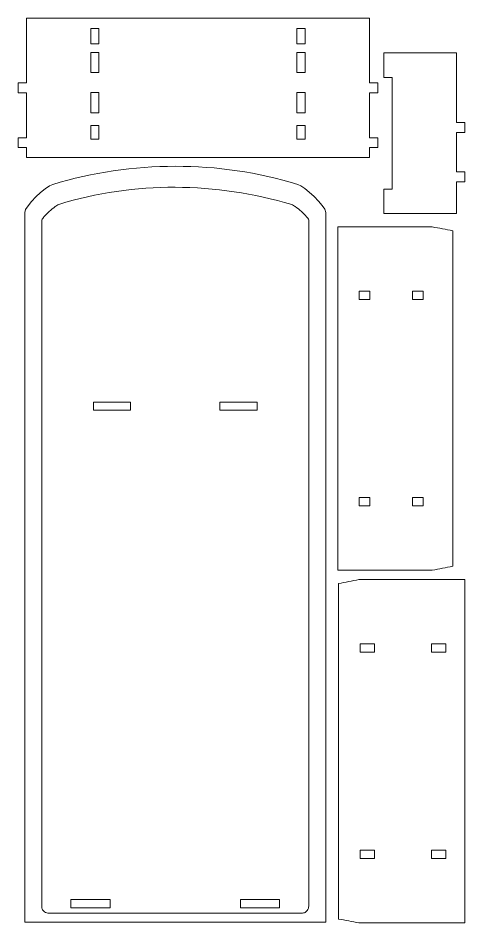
# Model space of a CAD drawing. Header units: centimetres. Extents: x -81 to 93, y -33 to -4.
# Drawn here: x -44.17 to -30.36, y -32.46 to -4.5 of the extents above; entities that cross this region are included whole.
import ezdxf

# ---------------------------------------------------------------- set-up
doc = ezdxf.new("R2010")
doc.units = ezdxf.units.CM
doc.header["$MEASUREMENT"] = 0
doc.layers.add('Camada 1', color=7, linetype='Continuous')

msp = doc.modelspace()

# ---------------------------------------------------------------- linework, layer by layer
at = {"layer": 'Camada 1', "lineweight": 9}
for points, knots in [([(-43.91773, -8.49907), (-43.91773, -8.49907), (-44.17269, -8.49907), (-44.17269, -8.49907), (-44.17269, -8.49907), (-44.17269, -8.49907), (-44.17269, -8.19111), (-44.17269, -8.19111), (-44.17269, -8.19111), (-44.17269, -8.19111), (-43.91773, -8.19111), (-43.91773, -8.19111), (-43.91773, -8.19111), (-43.91773, -8.19111), (-43.91773, -6.80537), (-43.91773, -6.80537), (-43.91773, -6.80537), (-43.91773, -6.80537), (-44.17269, -6.80537), (-44.17269, -6.80537), (-44.17269, -6.80537), (-44.17269, -6.80537), (-44.17269, -6.49743), (-44.17269, -6.49743), (-44.17269, -6.49743), (-44.17269, -6.49743), (-43.91773, -6.49743), (-43.91773, -6.49743), (-43.91773, -6.49743), (-43.91773, -6.49743), (-43.91773, -4.49579), (-43.91773, -4.49579), (-43.91773, -4.49579), (-43.91773, -4.49579), (-33.31132, -4.49579), (-33.31132, -4.49579), (-33.31132, -4.49579), (-33.31132, -4.49579), (-33.31132, -6.49743), (-33.31132, -6.49743), (-33.31132, -6.49743), (-33.31132, -6.49743), (-33.05637, -6.49743), (-33.05637, -6.49743), (-33.05637, -6.49743), (-33.05637, -6.49743), (-33.05637, -6.80537), (-33.05637, -6.80537), (-33.05637, -6.80537), (-33.05637, -6.80537), (-33.31132, -6.80537), (-33.31132, -6.80537), (-33.31132, -6.80537), (-33.31132, -6.80537), (-33.31132, -8.19111), (-33.31132, -8.19111), (-33.31132, -8.19111), (-33.31132, -8.19111), (-33.05637, -8.19111), (-33.05637, -8.19111), (-33.05637, -8.19111), (-33.05637, -8.19111), (-33.05637, -8.49907), (-33.05637, -8.49907), (-33.05637, -8.49907), (-33.05637, -8.49907), (-33.31132, -8.49907), (-33.31132, -8.49907), (-33.31132, -8.49907), (-33.31132, -8.49907), (-33.31132, -8.80701), (-33.31132, -8.80701), (-33.31132, -8.80701), (-33.31132, -8.80701), (-43.91773, -8.80701), (-43.91773, -8.80701), (-43.91773, -8.80701), (-43.91773, -8.80701), (-43.91773, -8.49907), (-43.91773, -8.49907)], [0, 0, 0, 0, 0.04761905, 0.04761905, 0.04761905, 0.04761905, 0.0952381, 0.0952381, 0.0952381, 0.0952381, 0.14285714, 0.14285714, 0.14285714, 0.14285714, 0.19047619, 0.19047619, 0.19047619, 0.19047619, 0.23809524, 0.23809524, 0.23809524, 0.23809524, 0.28571429, 0.28571429, 0.28571429, 0.28571429, 0.33333333, 0.33333333, 0.33333333, 0.33333333, 0.38095238, 0.38095238, 0.38095238, 0.38095238, 0.42857143, 0.42857143, 0.42857143, 0.42857143, 0.47619048, 0.47619048, 0.47619048, 0.47619048, 0.52380952, 0.52380952, 0.52380952, 0.52380952, 0.57142857, 0.57142857, 0.57142857, 0.57142857, 0.61904762, 0.61904762, 0.61904762, 0.61904762, 0.66666667, 0.66666667, 0.66666667, 0.66666667, 0.71428571, 0.71428571, 0.71428571, 0.71428571, 0.76190476, 0.76190476, 0.76190476, 0.76190476, 0.80952381, 0.80952381, 0.80952381, 0.80952381, 0.85714286, 0.85714286, 0.85714286, 0.85714286, 0.9047619, 0.9047619, 0.9047619, 0.9047619, 1, 1, 1, 1]), ([(-41.67412, -4.82242), (-41.67412, -4.82242), (-41.67412, -5.29014), (-41.67412, -5.29014), (-41.67412, -5.29014), (-41.67412, -5.29014), (-41.92908, -5.29014), (-41.92908, -5.29014), (-41.92908, -5.29014), (-41.92908, -5.29014), (-41.92908, -4.82242), (-41.92908, -4.82242), (-41.92908, -4.82242), (-41.92908, -4.82242), (-41.67412, -4.82242), (-41.67412, -4.82242)], [0, 0, 0, 0, 0.2, 0.2, 0.2, 0.2, 0.4, 0.4, 0.4, 0.4, 0.6, 0.6, 0.6, 0.6, 1, 1, 1, 1]), ([(-35.30007, -4.82242), (-35.30007, -4.82242), (-35.30007, -5.29014), (-35.30007, -5.29014), (-35.30007, -5.29014), (-35.30007, -5.29014), (-35.55503, -5.29014), (-35.55503, -5.29014), (-35.55503, -5.29014), (-35.55503, -5.29014), (-35.55503, -4.82242), (-35.55503, -4.82242), (-35.55503, -4.82242), (-35.55503, -4.82242), (-35.30007, -4.82242), (-35.30007, -4.82242)], [0, 0, 0, 0, 0.2, 0.2, 0.2, 0.2, 0.4, 0.4, 0.4, 0.4, 0.6, 0.6, 0.6, 0.6, 1, 1, 1, 1]), ([(-41.67409, -5.5568), (-41.67409, -5.5568), (-41.67409, -6.17751), (-41.67409, -6.17751), (-41.67409, -6.17751), (-41.67409, -6.17751), (-41.92904, -6.17751), (-41.92904, -6.17751), (-41.92904, -6.17751), (-41.92904, -6.17751), (-41.92904, -5.5568), (-41.92904, -5.5568), (-41.92904, -5.5568), (-41.92904, -5.5568), (-41.67409, -5.5568), (-41.67409, -5.5568)], [0, 0, 0, 0, 0.2, 0.2, 0.2, 0.2, 0.4, 0.4, 0.4, 0.4, 0.6, 0.6, 0.6, 0.6, 1, 1, 1, 1]), ([(-35.30001, -5.5568), (-35.30001, -5.5568), (-35.30001, -6.17751), (-35.30001, -6.17751), (-35.30001, -6.17751), (-35.30001, -6.17751), (-35.55498, -6.17751), (-35.55498, -6.17751), (-35.55498, -6.17751), (-35.55498, -6.17751), (-35.55498, -5.5568), (-35.55498, -5.5568), (-35.55498, -5.5568), (-35.55498, -5.5568), (-35.30001, -5.5568), (-35.30001, -5.5568)], [0, 0, 0, 0, 0.2, 0.2, 0.2, 0.2, 0.4, 0.4, 0.4, 0.4, 0.6, 0.6, 0.6, 0.6, 1, 1, 1, 1]), ([(-32.86383, -10.53842), (-32.86383, -10.53842), (-30.62017, -10.53842), (-30.62017, -10.53842), (-30.62017, -10.53842), (-30.62017, -10.53842), (-30.62017, -9.55083), (-30.62017, -9.55083), (-30.62017, -9.55083), (-30.62017, -9.55083), (-30.36522, -9.55083), (-30.36522, -9.55083), (-30.36522, -9.55083), (-30.36522, -9.55083), (-30.36522, -9.24562), (-30.36522, -9.24562), (-30.36522, -9.24562), (-30.36522, -9.24562), (-30.62017, -9.24562), (-30.62017, -9.24562), (-30.62017, -9.24562), (-30.62017, -9.24562), (-30.62017, -8.0318), (-30.62017, -8.0318), (-30.62017, -8.0318), (-30.62017, -8.0318), (-30.36522, -8.0318), (-30.36522, -8.0318), (-30.36522, -8.0318), (-30.36522, -8.0318), (-30.36522, -7.72585), (-30.36522, -7.72585), (-30.36522, -7.72585), (-30.36522, -7.72585), (-30.62017, -7.72585), (-30.62017, -7.72585), (-30.62017, -7.72585), (-30.62017, -7.72585), (-30.62017, -5.56438), (-30.62017, -5.56438), (-30.62017, -5.56438), (-30.62017, -5.56438), (-32.86383, -5.56439), (-32.86383, -5.56439), (-32.86383, -5.56439), (-32.86383, -5.56439), (-32.86383, -6.32927), (-32.86383, -6.32927), (-32.86383, -6.32927), (-32.86383, -6.32927), (-32.60886, -6.32927), (-32.60886, -6.32927), (-32.60886, -6.32927), (-32.60886, -6.32927), (-32.60886, -9.77854), (-32.60886, -9.77854), (-32.60886, -9.77854), (-32.60886, -9.77854), (-32.86383, -9.77854), (-32.86383, -9.77854), (-32.86383, -9.77854), (-32.86383, -9.77854), (-32.86383, -10.53842), (-32.86383, -10.53842)], [0, 0, 0, 0, 0.05882353, 0.05882353, 0.05882353, 0.05882353, 0.11764706, 0.11764706, 0.11764706, 0.11764706, 0.17647059, 0.17647059, 0.17647059, 0.17647059, 0.23529412, 0.23529412, 0.23529412, 0.23529412, 0.29411765, 0.29411765, 0.29411765, 0.29411765, 0.35294118, 0.35294118, 0.35294118, 0.35294118, 0.41176471, 0.41176471, 0.41176471, 0.41176471, 0.47058824, 0.47058824, 0.47058824, 0.47058824, 0.52941176, 0.52941176, 0.52941176, 0.52941176, 0.58823529, 0.58823529, 0.58823529, 0.58823529, 0.64705882, 0.64705882, 0.64705882, 0.64705882, 0.70588235, 0.70588235, 0.70588235, 0.70588235, 0.76470588, 0.76470588, 0.76470588, 0.76470588, 0.82352941, 0.82352941, 0.82352941, 0.82352941, 0.88235294, 0.88235294, 0.88235294, 0.88235294, 1, 1, 1, 1]), ([(-41.67409, -7.41889), (-41.67409, -7.41889), (-41.92904, -7.41889), (-41.92904, -7.41889), (-41.92904, -7.41889), (-41.92904, -7.41889), (-41.92904, -6.7982), (-41.92904, -6.7982), (-41.92904, -6.7982), (-41.92904, -6.7982), (-41.67409, -6.7982), (-41.67409, -6.7982), (-41.67409, -6.7982), (-41.67409, -6.7982), (-41.67409, -7.41889), (-41.67409, -7.41889)], [0, 0, 0, 0, 0.2, 0.2, 0.2, 0.2, 0.4, 0.4, 0.4, 0.4, 0.6, 0.6, 0.6, 0.6, 1, 1, 1, 1]), ([(-35.55498, -6.7982), (-35.55498, -6.7982), (-35.30001, -6.7982), (-35.30001, -6.7982), (-35.30001, -6.7982), (-35.30001, -6.7982), (-35.30001, -7.41889), (-35.30001, -7.41889), (-35.30001, -7.41889), (-35.30001, -7.41889), (-35.55498, -7.41889), (-35.55498, -7.41889), (-35.55498, -7.41889), (-35.55498, -7.41889), (-35.55498, -6.7982), (-35.55498, -6.7982)], [0, 0, 0, 0, 0.2, 0.2, 0.2, 0.2, 0.4, 0.4, 0.4, 0.4, 0.6, 0.6, 0.6, 0.6, 1, 1, 1, 1]), ([(-41.92907, -8.2347), (-41.92907, -8.2347), (-41.6741, -8.2347), (-41.6741, -8.2347), (-41.6741, -8.2347), (-41.6741, -8.2347), (-41.6741, -7.81798), (-41.6741, -7.81798), (-41.6741, -7.81798), (-41.6741, -7.81798), (-41.92908, -7.81793), (-41.92908, -7.81793), (-41.92908, -7.81793), (-41.92908, -7.81793), (-41.92907, -8.2347), (-41.92907, -8.2347)], [0, 0, 0, 0, 0.2, 0.2, 0.2, 0.2, 0.4, 0.4, 0.4, 0.4, 0.6, 0.6, 0.6, 0.6, 1, 1, 1, 1]), ([(-35.30005, -8.2347), (-35.30005, -8.2347), (-35.30005, -7.81798), (-35.30005, -7.81798), (-35.30005, -7.81798), (-35.30005, -7.81798), (-35.55503, -7.81793), (-35.55503, -7.81793), (-35.55503, -7.81793), (-35.55503, -7.81793), (-35.55501, -8.2347), (-35.55501, -8.2347), (-35.55501, -8.2347), (-35.55501, -8.2347), (-35.30005, -8.2347), (-35.30005, -8.2347)], [0, 0, 0, 0, 0.2, 0.2, 0.2, 0.2, 0.4, 0.4, 0.4, 0.4, 0.6, 0.6, 0.6, 0.6, 1, 1, 1, 1]), ([(-43.96843, -32.42794), (-40.86583, -32.42794), (-37.76323, -32.42794), (-34.66064, -32.42794), (-34.66064, -32.42794), (-34.66064, -32.42794), (-34.66064, -10.50141), (-34.66064, -10.50141), (-34.66064, -10.50141), (-34.66064, -10.28715), (-35.33893, -9.69261), (-35.52762, -9.63442), (-35.52762, -9.63442), (-37.97637, -8.87906), (-40.65374, -8.89769), (-43.10145, -9.63442), (-43.10145, -9.63442), (-43.33356, -9.70427), (-43.96843, -10.30534), (-43.96843, -10.50141), (-43.96843, -10.50141), (-43.96843, -10.50141), (-43.96843, -32.42794), (-43.96843, -32.42794)], [0, 0, 0, 0, 0.14285714, 0.14285714, 0.14285714, 0.14285714, 0.28571429, 0.28571429, 0.28571429, 0.28571429, 0.42857143, 0.42857143, 0.42857143, 0.42857143, 0.57142857, 0.57142857, 0.57142857, 0.57142857, 0.71428571, 0.71428571, 0.71428571, 0.71428571, 1, 1, 1, 1]), ([(-31.36879, -21.55534), (-31.15771, -21.51545), (-30.94662, -21.47555), (-30.73553, -21.43565), (-30.73553, -21.43565), (-30.73553, -17.97948), (-30.73553, -14.52332), (-30.73553, -11.06715), (-30.73553, -11.06715), (-30.94662, -11.02726), (-31.15771, -10.98736), (-31.36879, -10.94746), (-31.36879, -10.94746), (-32.34371, -10.94746), (-33.31861, -10.94746), (-34.29353, -10.94746), (-34.29353, -10.94746), (-34.29353, -14.48342), (-34.29353, -18.01938), (-34.29353, -21.55534), (-34.29353, -21.55534), (-33.31861, -21.55534), (-32.34371, -21.55534), (-31.36879, -21.55534)], [0, 0, 0, 0, 0.14285714, 0.14285714, 0.14285714, 0.14285714, 0.28571429, 0.28571429, 0.28571429, 0.28571429, 0.42857143, 0.42857143, 0.42857143, 0.42857143, 0.57142857, 0.57142857, 0.57142857, 0.57142857, 0.71428571, 0.71428571, 0.71428571, 0.71428571, 1, 1, 1, 1]), ([(-33.30263, -12.93642), (-33.41274, -12.93642), (-33.52283, -12.93642), (-33.63293, -12.93642), (-33.63293, -12.93642), (-33.63293, -13.02142), (-33.63293, -13.10642), (-33.63293, -13.19142), (-33.63293, -13.19142), (-33.52283, -13.19142), (-33.41274, -13.19142), (-33.30263, -13.19142), (-33.30263, -13.19142), (-33.30263, -13.10642), (-33.30263, -13.02142), (-33.30263, -12.93642)], [0, 0, 0, 0, 0.2, 0.2, 0.2, 0.2, 0.4, 0.4, 0.4, 0.4, 0.6, 0.6, 0.6, 0.6, 1, 1, 1, 1]), ([(-31.98143, -13.19142), (-31.98143, -13.10642), (-31.98143, -13.02142), (-31.98143, -12.93642), (-31.98143, -12.93642), (-31.87153, -12.93642), (-31.76164, -12.93642), (-31.65174, -12.93642), (-31.65174, -12.93642), (-31.65174, -13.02142), (-31.65174, -13.10642), (-31.65174, -13.19142), (-31.65174, -13.19142), (-31.76164, -13.19142), (-31.87153, -13.19142), (-31.98143, -13.19142)], [0, 0, 0, 0, 0.2, 0.2, 0.2, 0.2, 0.4, 0.4, 0.4, 0.4, 0.6, 0.6, 0.6, 0.6, 1, 1, 1, 1]), ([(-40.69728, -16.61557), (-40.69728, -16.53057), (-40.69728, -16.44557), (-40.69728, -16.36057), (-40.69728, -16.36057), (-41.07957, -16.36057), (-41.46187, -16.36057), (-41.84416, -16.36057), (-41.84416, -16.36057), (-41.84416, -16.44557), (-41.84416, -16.53057), (-41.84416, -16.61557), (-41.84416, -16.61557), (-41.46187, -16.61557), (-41.07957, -16.61557), (-40.69728, -16.61557)], [0, 0, 0, 0, 0.2, 0.2, 0.2, 0.2, 0.4, 0.4, 0.4, 0.4, 0.6, 0.6, 0.6, 0.6, 1, 1, 1, 1]), ([(-37.93178, -16.36057), (-37.5495, -16.36057), (-37.1672, -16.36057), (-36.78491, -16.36057), (-36.78491, -16.36057), (-36.78491, -16.44557), (-36.78491, -16.53057), (-36.78491, -16.61557), (-36.78491, -16.61557), (-37.1672, -16.61557), (-37.5495, -16.61557), (-37.93178, -16.61557), (-37.93178, -16.61557), (-37.93178, -16.53057), (-37.93178, -16.44557), (-37.93178, -16.36057)], [0, 0, 0, 0, 0.2, 0.2, 0.2, 0.2, 0.4, 0.4, 0.4, 0.4, 0.6, 0.6, 0.6, 0.6, 1, 1, 1, 1]), ([(-33.30263, -19.56638), (-33.41274, -19.56638), (-33.52283, -19.56638), (-33.63293, -19.56638), (-33.63293, -19.56638), (-33.63293, -19.48138), (-33.63293, -19.39638), (-33.63293, -19.31138), (-33.63293, -19.31138), (-33.52283, -19.31138), (-33.41274, -19.31138), (-33.30263, -19.31138), (-33.30263, -19.31138), (-33.30263, -19.39638), (-33.30263, -19.48138), (-33.30263, -19.56638)], [0, 0, 0, 0, 0.2, 0.2, 0.2, 0.2, 0.4, 0.4, 0.4, 0.4, 0.6, 0.6, 0.6, 0.6, 1, 1, 1, 1]), ([(-31.98143, -19.31138), (-31.98143, -19.39638), (-31.98143, -19.48138), (-31.98143, -19.56638), (-31.98143, -19.56638), (-31.87153, -19.56638), (-31.76164, -19.56638), (-31.65174, -19.56638), (-31.65174, -19.56638), (-31.65174, -19.48138), (-31.65174, -19.39638), (-31.65174, -19.31138), (-31.65174, -19.31138), (-31.76164, -19.31138), (-31.87153, -19.31138), (-31.98143, -19.31138)], [0, 0, 0, 0, 0.2, 0.2, 0.2, 0.2, 0.4, 0.4, 0.4, 0.4, 0.6, 0.6, 0.6, 0.6, 1, 1, 1, 1]), ([(-33.63568, -32.45534), (-33.84677, -32.41545), (-34.05785, -32.37555), (-34.26894, -32.33565), (-34.26894, -32.33565), (-34.26894, -28.87948), (-34.26894, -25.42331), (-34.26894, -21.96714), (-34.26894, -21.96714), (-34.05785, -21.92725), (-33.84677, -21.88736), (-33.63568, -21.84746), (-33.63568, -21.84746), (-32.54383, -21.84746), (-31.45198, -21.84746), (-30.36013, -21.84746), (-30.36013, -21.84746), (-30.36013, -25.38342), (-30.36013, -28.91938), (-30.36013, -32.45534), (-30.36013, -32.45534), (-31.45198, -32.45534), (-32.54383, -32.45534), (-33.63568, -32.45534)], [0, 0, 0, 0, 0.14285714, 0.14285714, 0.14285714, 0.14285714, 0.28571429, 0.28571429, 0.28571429, 0.28571429, 0.42857143, 0.42857143, 0.42857143, 0.42857143, 0.57142857, 0.57142857, 0.57142857, 0.57142857, 0.71428571, 0.71428571, 0.71428571, 0.71428571, 1, 1, 1, 1]), ([(-33.1569, -24.09142), (-33.30397, -24.09142), (-33.45104, -24.09142), (-33.59811, -24.09142), (-33.59811, -24.09142), (-33.59811, -24.00642), (-33.59811, -23.92142), (-33.59811, -23.83642), (-33.59811, -23.83642), (-33.45104, -23.83642), (-33.30397, -23.83642), (-33.1569, -23.83642), (-33.1569, -23.83642), (-33.1569, -23.92142), (-33.1569, -24.00642), (-33.1569, -24.09142)], [0, 0, 0, 0, 0.2, 0.2, 0.2, 0.2, 0.4, 0.4, 0.4, 0.4, 0.6, 0.6, 0.6, 0.6, 1, 1, 1, 1]), ([(-30.9508, -23.83642), (-30.9508, -23.92142), (-30.9508, -24.00642), (-30.9508, -24.09142), (-30.9508, -24.09142), (-31.09787, -24.09142), (-31.24494, -24.09142), (-31.39202, -24.09142), (-31.39202, -24.09142), (-31.39202, -24.00642), (-31.39202, -23.92142), (-31.39202, -23.83642), (-31.39202, -23.83642), (-31.24494, -23.83642), (-31.09787, -23.83642), (-30.9508, -23.83642)], [0, 0, 0, 0, 0.2, 0.2, 0.2, 0.2, 0.4, 0.4, 0.4, 0.4, 0.6, 0.6, 0.6, 0.6, 1, 1, 1, 1]), ([(-33.1569, -30.46638), (-33.1569, -30.38138), (-33.1569, -30.29638), (-33.1569, -30.21138), (-33.1569, -30.21138), (-33.30397, -30.21138), (-33.45104, -30.21138), (-33.59811, -30.21138), (-33.59811, -30.21138), (-33.59811, -30.29638), (-33.59811, -30.38138), (-33.59811, -30.46638), (-33.59811, -30.46638), (-33.45104, -30.46638), (-33.30397, -30.46638), (-33.1569, -30.46638)], [0, 0, 0, 0, 0.2, 0.2, 0.2, 0.2, 0.4, 0.4, 0.4, 0.4, 0.6, 0.6, 0.6, 0.6, 1, 1, 1, 1]), ([(-30.9508, -30.21138), (-31.09787, -30.21138), (-31.24494, -30.21138), (-31.39202, -30.21138), (-31.39202, -30.21138), (-31.39202, -30.29638), (-31.39202, -30.38138), (-31.39202, -30.46638), (-31.39202, -30.46638), (-31.24494, -30.46638), (-31.09787, -30.46638), (-30.9508, -30.46638), (-30.9508, -30.46638), (-30.9508, -30.38138), (-30.9508, -30.29638), (-30.9508, -30.21138)], [0, 0, 0, 0, 0.2, 0.2, 0.2, 0.2, 0.4, 0.4, 0.4, 0.4, 0.6, 0.6, 0.6, 0.6, 1, 1, 1, 1]), ([(-41.3312, -31.9911), (-41.3312, -31.9061), (-41.3312, -31.82109), (-41.3312, -31.73609), (-41.3312, -31.73609), (-41.73488, -31.73609), (-42.13857, -31.73609), (-42.54226, -31.73609), (-42.54226, -31.73609), (-42.54226, -31.82109), (-42.54226, -31.9061), (-42.54226, -31.9911), (-42.54226, -31.9911), (-42.13857, -31.9911), (-41.73488, -31.9911), (-41.3312, -31.9911)], [0, 0, 0, 0, 0.2, 0.2, 0.2, 0.2, 0.4, 0.4, 0.4, 0.4, 0.6, 0.6, 0.6, 0.6, 1, 1, 1, 1]), ([(-37.29787, -31.73609), (-36.89419, -31.73609), (-36.49051, -31.73609), (-36.08681, -31.73609), (-36.08681, -31.73609), (-36.08681, -31.82109), (-36.08681, -31.9061), (-36.08681, -31.9911), (-36.08681, -31.9911), (-36.49051, -31.9911), (-36.89419, -31.9911), (-37.29787, -31.9911), (-37.29787, -31.9911), (-37.29787, -31.9061), (-37.29787, -31.82109), (-37.29787, -31.73609)], [0, 0, 0, 0, 0.2, 0.2, 0.2, 0.2, 0.4, 0.4, 0.4, 0.4, 0.6, 0.6, 0.6, 0.6, 1, 1, 1, 1])]:
    msp.add_open_spline(points, degree=3, knots=knots, dxfattribs=at)
at = {"layer": 'Camada 1', "color": 142, "lineweight": 9}
msp.add_open_spline([(-35.19523, -32.00269), (-35.19231, -31.98045), (-35.18937, -31.9582), (-35.18644, -31.93596), (-35.18644, -31.93596), (-35.18644, -31.93596), (-35.18644, -10.73429), (-35.18644, -10.73429), (-35.18644, -10.73429), (-35.19231, -10.7096), (-35.23734, -10.65381), (-35.25301, -10.63538), (-35.25301, -10.63538), (-35.30252, -10.5771), (-35.35949, -10.52219), (-35.41642, -10.47121), (-35.41642, -10.47121), (-35.47577, -10.41807), (-35.53835, -10.36654), (-35.60295, -10.31991), (-35.60295, -10.31991), (-35.62647, -10.30295), (-35.68693, -10.25958), (-35.71402, -10.2515), (-35.71402, -10.2515), (-38.04903, -9.56744), (-40.58257, -9.5286), (-42.9137, -10.25109), (-42.9137, -10.25109), (-42.94218, -10.25992), (-43.00069, -10.30271), (-43.02515, -10.32071), (-43.02515, -10.32071), (-43.08857, -10.36743), (-43.14989, -10.41896), (-43.20823, -10.47187), (-43.20823, -10.47187), (-43.2654, -10.5237), (-43.32227, -10.57901), (-43.37272, -10.63745), (-43.37272, -10.63745), (-43.38889, -10.65618), (-43.43436, -10.71099), (-43.44262, -10.7364), (-43.44262, -10.7364), (-43.44262, -10.7364), (-43.44262, -31.93874), (-43.44262, -31.93874), (-43.44262, -31.93874), (-43.44002, -31.97411), (-43.43133, -32.01928), (-43.41369, -32.04984), (-43.41369, -32.04984), (-43.38983, -32.09117), (-43.33427, -32.13457), (-43.2875, -32.14902), (-43.2875, -32.14902), (-43.26525, -32.15195), (-43.24301, -32.15488), (-43.22077, -32.15781), (-43.22077, -32.15781), (-40.61568, -32.15781), (-38.0106, -32.15781), (-35.40552, -32.15781), (-35.40552, -32.15781), (-35.37014, -32.15521), (-35.32499, -32.14653), (-35.29442, -32.12888), (-35.29442, -32.12888), (-35.2531, -32.10501), (-35.20969, -32.04947), (-35.19523, -32.00269)], degree=3, knots=[0, 0, 0, 0, 0.05263158, 0.05263158, 0.05263158, 0.05263158, 0.10526316, 0.10526316, 0.10526316, 0.10526316, 0.15789474, 0.15789474, 0.15789474, 0.15789474, 0.21052632, 0.21052632, 0.21052632, 0.21052632, 0.26315789, 0.26315789, 0.26315789, 0.26315789, 0.31578947, 0.31578947, 0.31578947, 0.31578947, 0.36842105, 0.36842105, 0.36842105, 0.36842105, 0.42105263, 0.42105263, 0.42105263, 0.42105263, 0.47368421, 0.47368421, 0.47368421, 0.47368421, 0.52631579, 0.52631579, 0.52631579, 0.52631579, 0.57894737, 0.57894737, 0.57894737, 0.57894737, 0.63157895, 0.63157895, 0.63157895, 0.63157895, 0.68421053, 0.68421053, 0.68421053, 0.68421053, 0.73684211, 0.73684211, 0.73684211, 0.73684211, 0.78947368, 0.78947368, 0.78947368, 0.78947368, 0.84210526, 0.84210526, 0.84210526, 0.84210526, 0.89473684, 0.89473684, 0.89473684, 0.89473684, 1, 1, 1, 1], dxfattribs=at)

doc.saveas('drawing.dxf')
